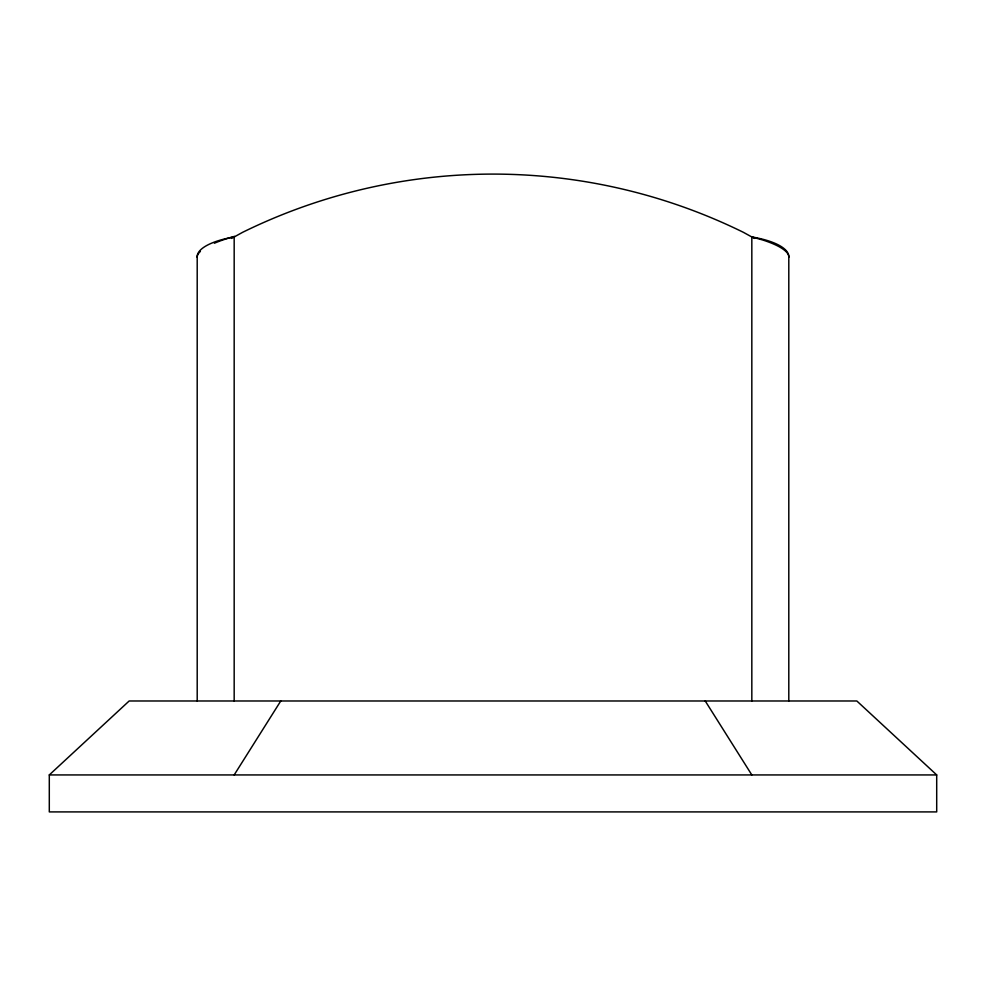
<?xml version="1.0" encoding="UTF-8"?>
<svg xmlns="http://www.w3.org/2000/svg" width="986" height="986" viewBox="0 0 986 986"><rect width="100%" height="100%" fill="white"/><g stroke="black" fill="none" stroke-linecap="round" stroke-linejoin="round"><path stroke-width="1.48" d="M234.175 774.934L280.764 700.984M49.3 774.934L129.166 700.984L856.834 700.984L936.7 774.934L936.7 811.909L49.3 811.909L49.3 774.934L936.7 774.934M231.537 238.415L242.63 232.314A567.468 567.468 0 0 1 743.37 232.314L754.463 238.415M214.381 243.234A62.944 15.603 -9.8 0 1 234.175 236.492L234.927 236.541M751.825 700.984L751.825 236.96L762.424 239.906A62.821 16.626 7.7 0 1 788.8 257.284L788.8 700.984M705.236 700.984L751.825 774.934M234.175 236.492L234.175 700.984M200.38 251.43A62.944 15.603 -9.8 0 0 197.2 257.284L197.2 700.984M751.825 236.96A62.821 21.002 1 0 1 788.8 257.284M197.2 257.284A62.821 20.607 -1.6 0 1 234.175 236.96"/></g></svg>
